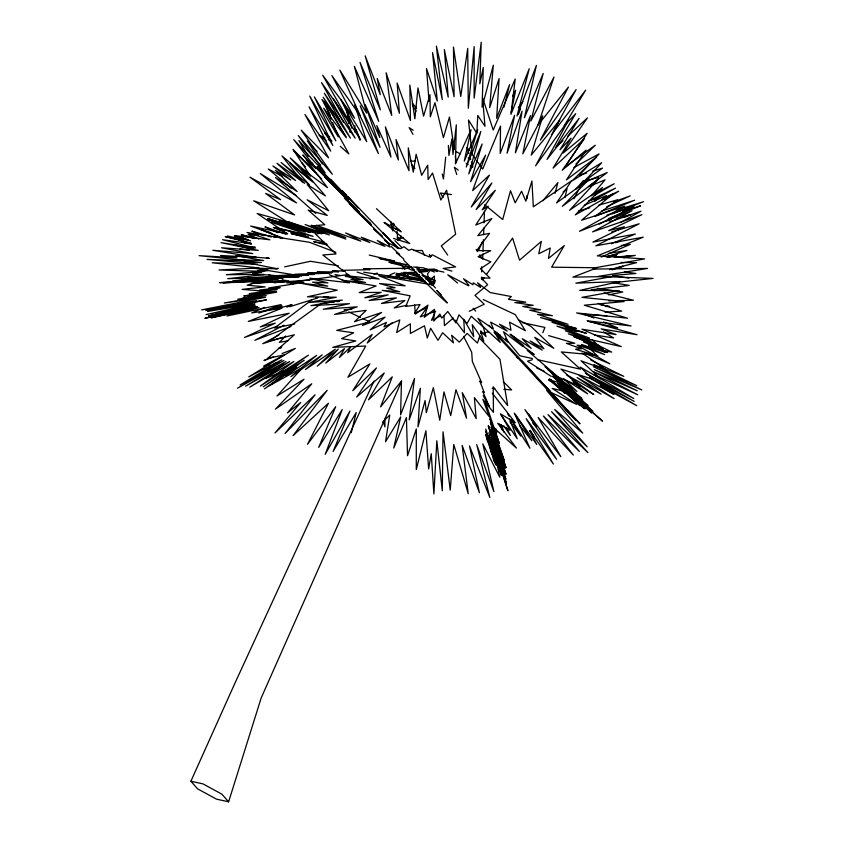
<?xml version="1.0" encoding="UTF-8"?>
<svg xmlns="http://www.w3.org/2000/svg" width="844" height="844" viewBox="0 0 844 844"><rect width="100%" height="100%" fill="white"/><g stroke="black" fill="none" stroke-linecap="round" stroke-linejoin="round"><path stroke-width="1.27" d="M482.873 253.949L482.684 259.14L479.782 254.825M482.968 251.364L483.401 239.696M483.601 234.516L483.834 228.028M484.034 222.848L484.467 211.179M484.561 208.595L484.656 205.999M393.399 223.249L392.639 230.887L391.036 221.93M445.706 157.206L443.438 178.991L442.267 174.043M511.147 112.452L515.684 90.203L512.667 96.026M564.952 197.443L567.052 188.676L563.075 192.063M351.283 432.677L356.21 412.526L333.106 451.477L349.943 411.049L325.214 454.315L342.221 409.551L318.684 447.415L335.69 406.692L307.511 444.324L328.411 403.284L293.058 435.641L327.177 390.329L285.103 433.478L315.065 394.802L274.986 432.983L300.696 402.493L287.54 412.843L311.774 383.767L275.408 409.192L304.03 379.199L276.98 395.994L302.679 367.499L269.331 385.74L297.71 365.125L266.029 378.302L283.795 364.038M405.88 273.509L405.078 276.748L401.522 273.213M504.016 106.988L509.586 84.674L496.652 118.276L499.11 78.566L489.668 107.737L493.307 65.178L482.093 107.114L483.264 67.552L479.803 83.82L481.228 42.2L474.138 98.147L474.17 46.62L468.325 108.285L467.703 48.393L460.761 96.49L453.471 47.085L454.093 96.743L444.355 49.532L448.217 97.165L436.369 46.093L442.245 99.476L432.55 52.634L437.266 101.09L426.526 68.586L429.026 101.343M555.025 193.381L557.884 182.62L542.808 200.84M374.019 381.034L234.769 683.545L190.892 781.238L197.644 788.876L216.507 799.152L228.618 801.8L261.186 697.946L401.67 381.14M399.803 239.39L400.963 235.824M479.846 336.028L477.419 343.075L467.165 333.359L459.326 342.137L451.603 335.247L453.45 342.886L442.625 332.736L437.994 340.332L430.64 328.253L427.296 338.011L424.49 325.816L410.395 333.464L410.374 323.822L396.627 332.547L399.803 319.918L384.031 326.871L386.468 322.44L370.136 329.856L385.075 317.165L362.498 325.436L381.625 312.48L354.48 321.733L366.169 310.381L334.572 314.443L357.223 306.826L323.273 309.242L349.437 303.661L310.919 305.591L342.337 300.137L308.598 302.521L336.292 297.257L307.416 296.793L337.283 290.209L299.958 283.099L327.746 286.179L312.565 282.139L327.968 282.898L309.716 278.182L349.479 282.856L329.36 274.722M480.658 333.675L481.46 331.333M518.258 114.605L520.526 108.781M542.819 332.747L544.907 327.451L522.141 322.566M404.076 272.834L403.632 273.92L396.058 275.334M478.569 250.573L482.114 242.08M435.103 312.343L431.463 320.256L433.732 319.19M573.983 198.741L583.362 180.553L575.893 189.235M553.2 131.464L576.114 89.58L540.329 140.136L568.423 87.08L537.997 125.007L554.012 77.004L530.834 121.051L543.198 73.439L524.419 117.749L536.415 65.41L517.003 116.029L529.23 68.765L510.968 114.33L515.209 79.009L493.234 130.029L482.557 97.672L485.005 126.294L477.788 115.491L476.807 133.289L468.483 120.017L471.996 153.893M430.419 269.827L427.56 273.952L428.91 280.862M482.589 279.786L484.129 277.644M486.439 274.437L512.603 238.092L519.535 260.184L541.352 241.395L538.767 253.759L550.256 248.009L548.452 258.454L564.267 245.604L551.617 267.189L597.204 267.759L572.897 277.138L612.712 276.431L575.851 283.151L619.507 281.59L579.712 290.399L619.095 290.631L581.938 297.352L624.075 301.582L584.27 305.212L627.472 318.188L576.6 312.934L631.038 325.974L587.097 320.783L637.041 334.72L601.097 328.865L616.067 334.572L581.959 329.223L621.279 346.62L583.837 338.075L611.7 352.096L577.064 345.228L609.811 363.806L584.628 353.161M518.322 107.642L522.921 101.639M551.343 134.861L585.694 90.118L564.203 125.809L575.671 113.687L555.436 147.732L562.959 140.705M592.878 184.984L598.702 178.031M591.496 195.808L605.085 179.814L588.437 186.661L607.237 172.503L582.676 183.127L601.698 162.723L572.179 180.795L596.465 157.142L566.461 179.867L586.074 150.116L562.231 170.235L584.481 138.574L553.115 168.061L571.071 138.131L560.005 149.757L579.132 118.318L547.039 159.421L568.571 120.101L535.613 165.846L559.825 119.985L531.182 155.127L542.776 115.776L522.837 153.819L530.486 115.586L515.399 152.817L522.056 111.165L507.054 153.228L514.597 115.29L500.228 153.344L500.503 126.104L482.736 169.053L476.754 160.803M285.726 335.954L279.332 342.347L287.888 340.818M382.511 422.2L389.759 415.037L385.529 441.707L400.678 416.925L393.758 448.048L406.418 417.537L407.557 455.686L416.303 428.91L416.282 469.633L425.893 430.735L428.636 468.947L431.252 453.724L433.9 493.898L436.823 440.737L442.288 490.754L443.037 431.833L450.221 490.079L453.798 444.524L468.23 493.666L462.143 445.368L479.413 492.769L469.475 445.906L489.805 497.401L476.723 444.63L493.909 491.683L482.8 443.87L499.764 477.176L492.063 439.819M594.756 201.473L598.501 197.834L588.606 200.956M601.856 200.07L606.53 195.523L584.175 205.292M575.914 164.052L595.273 145.242L565.469 166.679L587.139 133.31L563.159 153.028L587.435 117.886L567.664 136.317M429.818 280.06L434.386 276.051L434.428 283.806M431.579 284.987L435.251 281.769L430.324 283.552M453.376 317.966L444.419 325.626L443.997 315.645M392.165 322.819L367.214 343.002L372.193 334.446L347.644 352.708L350.629 346.926L339.436 357.476L344.489 348.614L325.773 363.089L338.286 349.121L317.291 366.117L335.321 349.194L305.412 369.577L322.25 354.828L290.863 376.656L316.679 355.377L286.021 375.728L296.624 367.446L264.499 388.852L304.22 360.24L263.286 386.784L308.377 355.187L260.353 386.056L293.923 361.485L249.761 387.164L289.65 361.559L245.593 386.172L286.042 361.517L237.502 388.177L283.869 360.504L240.129 384.927L281.822 359.818L248.769 376.888L295.326 348.414L282.054 353.541M312.291 299.514L274.448 328.052L294.714 323.948M594.767 216.497L617.618 199.775L598.649 205.219M604.272 199.986L618.684 191.229L603.228 198.414M594.229 195.534L614.2 183.77L594.376 193.719M594.936 199.606L615.508 188.149L590.863 199.817M620.509 222.521L640.986 211.179L609.294 222.067M573.814 167.566L599.061 153.914L579.29 175.288L586.622 173.031M278.847 335.068L262.737 343.708L282.561 337.336M284.069 325.14L254.856 340.28L290.937 326.522M281.833 346.757L278.457 348.488L280.968 347.992M599.156 224.188L634.013 206.411L606.973 215.125M286.886 307.195L292.013 304.589L276.399 308.883L282.023 305.897L258.886 313.008L281.147 304.589L226.93 315.994L259.055 307.575L211.295 317.819L257.525 306.868L204.902 318.293L255.321 306.087L208.394 316.004L254.972 304.969L206.084 314.612L254.804 303.661L207.55 311.457L266.514 299.852L205.883 310.476L256.597 300.601L201.61 309.885L265.533 297.267L224.377 303.007L266.229 295.6L237.628 299.261L276.695 292.151L243.768 295.949L276.61 291.243L249.286 293.649L277.201 289.376L259.657 290.009L280.176 287.656L268.708 287.973L303.851 282.297L286.907 282.94L348.73 274.479M403.537 267.284L405.848 266.134M469.285 311.299L484.203 304.241L474.982 295.379L487.642 284.702L481.228 277.929L490.037 278.109L480.447 268.73L490.86 261.84L478.031 256.724L490.744 250.721L476.638 250.584L489.509 233.355L477.788 235.645L491.883 218.543L475.731 225.042L488.17 206.147L482.177 209.871L495.322 190.259L476.121 209.618L491.883 182.979L471.29 206.98L489.414 175.109L472.661 190.607L485.595 155.127L470.604 181.692L482.146 144.029L468.736 173.948L480.837 131.421L466.257 167.038L477.704 129.617L464.284 161.12L471.036 129.712L455.465 163.905L456.298 124.849L452.985 154.452L451.92 138.849L448.945 155.486L448.354 145.463M436 318.125L440.536 315.994M606.699 206.748L630.183 195.882L614.158 201.737M271.061 357.297L263.961 360.536L273.614 356.801M397.039 277.127L403.748 274.1M601.202 257.072L630.373 244.296L621.332 245.53M264.615 307.438L251.744 312.913L281.917 308.229L248.284 321.448L289.249 313.229L260.247 326.913L275.228 323.168L244.517 337.442L277.602 326.122M623.927 217.509L631.175 214.503L616.289 218.396M389.97 274.838L394.844 272.834M596.592 215.853L634.688 200.207L601.487 211.127M611.372 243.705L635.332 234.031L592.931 242.091L624.317 226.783L608.682 230.634L641.883 214.692L592.541 231.889L632.04 210.726L579.448 231.298L624.76 206.158L581.569 220.252L612.755 193.962L575.281 214.893L602.542 187.505L569.584 210.262L597.879 179.55L562.347 206.316L589.365 179.107L556.555 202.908L571.641 180.743L533.324 206.812L531.92 181.027L525.854 201.199L521.571 191.229L515.178 202.824L510.493 190.776L502.697 219.524L484.699 204.702M370.094 278.837L373.755 277.37M608.345 218.649L640.607 205.778L622.292 211.791M397.397 239.823L403.464 237.438M612.227 213.912L643.487 201.705L616.447 210.198M435.631 311.204L420.27 316.859L427.117 307.522L414.689 313.324L420.038 304.526L405.732 306.435L410.173 295.843L382.142 290.378L399.761 291.75L386.668 288.12L395.055 287.73L379.526 283.542L405.152 285.831L378.703 275.724L433.605 285.019M626.322 256.892L630.057 255.595L622.397 256.945M606.182 256.966L626.986 250.446L608.809 253.305M289.798 306.678L317.112 298.164M612.058 269.806L623.146 266.345L619.232 266.862M592.731 171.142L602.51 168.114L583.858 181.439L598.333 177.377M616.31 282.592L620.076 281.442M262.041 280.662L247.134 285.177L265.132 286.865L242.08 289.376L268.856 291.507L242.945 298.227L260.796 297.668M264.531 279.913L268.255 278.784M270.745 278.035L278.203 275.777L252.504 273.815L267.949 270.47M532.364 359.723L527.479 361.19L551.29 376.424M611.784 231.868L639.182 223.787L595.853 245.826L643.234 237.185L597.341 255.869L644.647 258.908L593.817 268.012M578.414 211.032L589.798 207.761M405.742 268.656L411.809 266.999L414.267 270.702M605.127 221.307L611.33 219.683M609.526 269.595L636.608 262.642L621.226 262.484M368.512 322.239L336.703 330.363L353.668 332.8L341.588 338.655L355.788 340.965L332.8 347.348L365.747 346.061L347.928 377.215L369.915 363.88L352.803 390.677L376.456 367.921L356.674 397.039L384.231 372.995L368.49 399.824L392.27 376.857L380.581 406.903L401.459 381.098L400.594 414.826L414.52 378.502L409.182 419.879L420.365 388.282L417.991 426.916L425.081 400.531L426.336 412.632L433.331 387.66L439.735 420.249L443.976 391.933L450.707 415.596L455.95 389.749L466.553 418.265L462.269 392.639L476.195 418.613L474.37 397.64L489.562 417.126L482.852 399.296L493.445 412.336L493.212 386.858L507.677 405.584L499.964 359.291L479.297 338.001M373.755 273.994L377.395 273.097M481.302 333.58L488.581 331.819M269.827 364.619L263.528 366.127L284.396 354.796L267.411 358.51L294.377 334.773L270.207 340.702L321.437 303.46L334.34 301.962M273.614 363.711L278.657 362.498M275.671 268.803L278.246 268.244M284.671 266.852L310.413 261.281L338.328 265.786M246.585 303.798L253 302.416M406.966 305.222L394.243 307.954L404.92 300.559L381.425 303.502L396.437 297.869L369.113 300.464L388.177 294.841L364.808 297.742L381.235 292.372L359.164 292.583L376.118 285.958L342.168 280.356L365.6 282.529L350.83 279.206L363.036 279.554L345.407 275.682L379.167 279.037L357.054 272.053M623.748 257.779L635.268 255.384L614.537 257.156M608.724 294.904L622.788 291.971L597.436 288.342M608.661 256.428L616.415 255.015L607.532 256.565M396.416 274.089L402.799 273.045M402.06 268.814L405.795 268.329M615.17 242.65L617.755 242.333M336.925 301.667L339.499 301.361M264.024 274.669L227.743 278.678L272.011 277.507L235.708 280.852L261.862 280.366M246.575 303.935L249.117 303.661M351.948 308.988L344.152 309.727L346.473 310.835M418.761 271.335L437.023 269.626M260.321 271.61L226.329 274.722L264.014 274.406M315.677 297.805L318.23 297.573M323.347 297.099L328.464 296.624M396.701 274.922L407.599 272.538L416.809 272.201M309.579 279.944L274.279 282.656L288.806 281.147L251.238 283.5L286.179 280.387L222.89 282.856L272.517 280.008L219.704 282.666L278.562 278.784L232.912 280.725L283.13 278.045L244.359 279.079L299.325 276.758L247.408 278.425L294.282 276.494L248.474 277.803L308.176 275.26L278.087 275.587L314.2 274.395L294.461 274.437L328.822 273.213L307.564 273.034L331.998 272.707L316.975 272.137L338.687 271.726L332.251 270.85L345.449 270.977L341.577 270.354L369.957 269.658L363.627 268.846L407.789 268.255L411.956 270.164L414.446 270.017M410.448 161.288L415.427 160.972M254.983 246.87L247.324 247.366L249.887 247.904M605 312.153L621.669 311.098L598.174 303.376M416.947 269.858L434.533 269.036M267.959 270.038L257.673 270.65L261.366 272.011M575.903 349.047L581.516 348.815L566.345 343.35L574.806 343.255L548.632 335.617M419.436 272.106L427.307 271.388L418.582 271.61M390.677 224.24L394.433 224.135M608.819 300.897L633.39 300.242L603.956 292.952M592.688 269.088L647.559 268.434L598.259 276.368L653.108 278.414L613.029 282.698L629.234 285.42L591.169 289.777L594.999 290.726M605.749 306.467L609.632 306.477L600.643 304.895M413.454 250.425L422.338 250.562L424.395 255.31M260.353 271.293L219.039 269.985L258.971 267.959L212.224 262.769L257.483 264.246M250.32 261.091L207.012 259.403L252.303 263.37M248.79 257.019L220.569 255.479L237.006 257.81L199.11 255.648L250.383 260.923M252.641 257.23L256.492 257.441L212.815 250.278L252.778 253.59L221.497 247.777L258.264 250.394L221.065 242.639L255.574 248.052L222.573 239.717L251.164 243.652L227.384 235.993L250.615 240.867L234.801 235.613L269.932 239.802L247.06 232.49L309.389 242.26L335.828 252.324M584.016 314.422L606.815 315.814M492.168 388.356L494.753 388.567M503.836 389.295L511.612 389.928L503.256 381.604M269.046 258.317L235.94 255.563L263.655 260.585L237.85 259.804L261.418 262.589L244.159 262.189L277.803 268.856L253.021 268.075L301.445 276.009M411.081 266.757L403.664 266.092L390.065 262.727M413.56 266.978L423.456 267.854L434.576 272.063M258.443 235.465L248.242 234.463L258.823 239.042M268.645 236.468L271.188 236.721M273.741 236.974L282.666 237.85L250.626 226.034L287.466 233.946L257.114 213.458L287.255 221.877L253.696 200.788L294.619 214.946L265.681 193.424L280.641 199.69L250.003 177.208L296.497 202.94L260.353 173.611L296.149 195.47M404.909 272.274L419.004 274.638M419.405 274.975L413.212 274.152L420.449 276.885M421.884 275.302L424.363 275.629L434.945 280.208M240.044 249.022L249.17 250.278M451.551 194.574L440.378 193.012L443.068 197.507M326.575 243.589L313.725 241.764L327.609 245.087M388.841 262.167L407.441 264.879L380.095 258.77M387.934 275.967L404.234 278.33M624.613 271.821L635.933 273.488L612.438 275.439L628.875 278.161M363.722 272.211L421.641 280.788L395.973 274.173L423.139 279.237M594.355 334.994L613.641 337.948L603.449 331.892M266.546 257.81L269.057 258.222M335.005 274.585L340.185 275.471M345.375 276.357L353.161 277.676M251.438 244.106L244.064 242.787L246.596 243.452M581.727 353.161L597.911 356.041L575.998 349.458M379.104 258.253L394.528 261.113L369.282 255.067M256.544 237.945L241.268 234.801L253.875 238.377M243.083 240.424L225.221 236.605L251.343 243.378M190.892 781.238L203.003 783.897L221.867 794.172L228.618 801.8M587.93 321.269L617.787 327.883L603.481 321.944M532.395 358.531L519.767 355.735L505.64 338.539M537.449 359.649L580.408 369.155L561.323 351.937L596.624 355.155L589.175 347.992M443.997 272.158L432.824 269.647L437.203 271.568M424.912 280.82L411.281 277.75L426.188 282.476M428.625 281.664L433.584 282.772M243.452 237.966L234.558 235.93L248.452 239.791M233.946 244.633L253.886 249.275M396.131 276.589L404.983 278.847M324.128 242.07L291.106 233.609L308.598 237.238L290.927 232.364L305.37 235.318L275.017 227.469L313.113 236.341L271.546 222.331L305.549 232.026L267.78 219.514L310.159 232.48L267.78 218.596L315.445 232.955L279.206 220.79L321.87 233.851L287.994 221.761L329.329 234.938L305.138 224.515L345.871 239.074L311.352 225.19L345.734 237.628L316.468 225.337L360.821 241.152L345.618 232.944L369.894 242.597L361.211 237.175L384.927 246.342L377.268 240.445L390.065 247.092L387.913 242.819L400.299 248.695L404.044 246.712L408.739 250.373L411.724 249.159L429.005 256.798L432.444 254.867L455.591 266.873L443.132 268.476L451.92 271.114M557.262 382.058L548.758 379.779L563.212 391.067L552.208 388.388L576.61 404.381L546.754 390.529L582.729 433.099L554.698 409.488L587.202 446.792L551.565 411.693L587.93 452.658L548.02 414.615L579.343 451.424L543.452 416.05L573.308 455.053L538.124 417.485L560.849 456.667L524.936 409.593L556.576 459.263L526.16 418.666L553.4 464.063L529.979 431.01L536.742 444.461L514.334 413.075L529.905 448.206L511.316 419.521M559.688 382.701L562.115 383.355L559.952 381.973M271.641 236.795L251.818 231.129L263.961 235.719M403.559 272.338L422.169 278.119M427.127 279.67L429.607 280.44M429.912 283.658L432.402 284.449M393.536 238.388L409.794 243.557L384.147 222.573M270.987 232.733L261.239 229.526L281.791 238.314M284.333 231.161L273.372 227.426L287.751 233.588M286.01 234.21L264.963 226.867L277.855 232.68M578.71 345.238L604.684 354.607L581.4 344.426L604.895 352.264L588.468 345.017L607.669 352.528L583.373 341.883L603.407 348.846L573.667 336.619L599.018 345.755L568.36 333.781L589.893 340.037L565.322 330.743L589.545 338.064L556.913 326.153L576.906 331.597L565.269 327.525L586.517 333.38L552.029 322.334L576.346 328.506L540.582 317.544L568.086 324.307L537.47 314.295L552.377 315.709L529.705 310.159L540.772 309.801L522.763 306.488L533.239 305.306L514.829 302.542L525.78 302.163L508.362 299.282L511.348 296.55L490.237 292.562L477.546 282.772L480.595 286.897M395.14 228.851L399.94 230.612M422.707 275.988L435.04 280.503M268.751 274.743L276.136 277.465M282.286 279.744L293.364 283.827M425.281 278.699L433.742 281.896M594.134 364.882L623.79 376.329L590.768 359.998M397.091 237.175L399.455 238.124M583.215 313.535L593.944 317.988M599.166 349.163L605.148 351.674L603.27 349.954M536.795 368.068L543.979 371.107M557.167 376.667L579.933 386.278L560.943 369.06L593.279 379.452L580.229 367.119L600.675 378.777L580.957 360.757L607.036 370.411L582.835 353.562M416.999 267.253L419.31 268.297M593.754 374.419L637.705 394.77L593.606 371.676L637.262 390.793L594.345 369.661L641.83 389.928L593.438 366.729L636.766 385.676L594.134 364.998M324.887 137.92L319.137 135.23L326.111 140.621M328.337 139.534L331.787 141.148M483.253 299.536L515.262 314.633L525.369 330.711L509.576 322.144L510.989 330.257L499.458 324.202L507.212 331.07L490.628 322.123L493.476 329.107L477.894 318.325L483.506 327.24L471.247 316.257L467.027 323.505L458.978 314.77L455.918 322.978L447.795 311.478L441.739 318.114L439.882 314.052L433.784 321.131L434.449 309.305L424.353 317.291L427.961 305.138L415.259 314.116L414.668 304.747M348.804 311.942L360.462 317.481M362.793 318.589L369.788 321.912M495.776 332.926L500.408 335.311M518.343 319.76L530.844 326.301L553.812 348.308L534.727 337.326L543.884 348.709L530.148 340.965L542.217 350.123L522.225 338.676L531.192 348.34L509.998 334.235L522.731 346.42L503.52 331.787L508.088 342.326L493.94 330.574L500.249 342.39L483.232 326.723L485.986 336.545L480.637 330.943L483.802 341.377L472.25 324.623L473.706 336.64L463.746 319.201L464.495 332.81L454.853 319.95M455.749 151.509L460.265 153.882M468.167 158.028L470.424 159.221M282.255 176.333L268.255 169L291.433 188.455M585.293 373.101L633.833 398.568L593.68 374.536M468.589 285.831L447.763 274.806L457.575 283.046M589.692 377.838L634.171 401.406L586.358 373.945M384.294 222.405L401.28 231.889L376.477 208.69M589.671 377.901L636.745 405.669L600.158 385.708L613.904 394.412L579.089 375.496L614.105 398.642L577.106 377.553L601.139 394.159L566.44 374.778L593.733 394.538L572.158 380.475M559.794 382.237L561.977 383.566M565.258 385.56L568.529 387.544L559.91 379.083L576.916 391.426L563.602 378.713L587.688 393.842L573.688 382.648M480.341 287.287L473.252 282.835L472.967 284.787L463.588 278.794L468.979 285.494M413.18 130.229L409.129 127.623L413.011 134.365M548.632 379.768L550.837 381.203L549.001 379.462M466.067 163.177L468.114 164.591M470.171 166.015L472.229 167.439M516.391 357.023L518.501 358.521M402.915 273.867L411.155 279.754M458.281 170.14L454.367 167.239L456.773 174.508M510.652 334.414L515.811 338.275L515.441 339.045L523.607 345.565L523.586 346.473L534.178 354.448L527.205 350.355L562.695 380.961L545.055 366.591L575.893 393.093L548.146 369.788L581.854 398.674L552.103 373.839L582.74 400.235L554.751 376.73L588.057 405.774L557.599 379.874L592.889 411.397L552.662 376.308L602.51 421.145L558.981 383.187L591.834 413.001L561.619 386.225L585.114 407.705L557.293 383.134L585.198 408.802L559.224 385.275L583.911 408.274L562.368 388.873L580.081 405.711L550.868 379.8M343.571 271.124L322.83 254.983L336.017 253.97L315.508 234.01L324.613 232.733L311.13 225.96L324.834 224.747L308.155 210.103L327.272 215.431L307.163 199.796L328.759 210.789L307.227 184.53L325.415 195.913L302.025 168.811L327.461 187.632L306.404 160.149L315.983 168.357L293.775 139.65L325.235 172.904L298.28 135.567L332.346 174.244L301.224 130.155L328.527 157.86L304.958 114.489L330.732 151.139L309.083 106.829L332.789 145.379L309.759 96.079L335.849 140.874L314.369 96.87L338.244 136.897L332.599 122.549M345.65 272.739L359.133 283.236M431.59 256.544L429.607 254.909L430.345 257.272M310.086 179.645L281.959 155.897L302.701 182.272M308.788 174.149L290.252 157.976L312.596 181.966L289.798 163.029L309.632 185.079L281.168 162.523L304.652 183.359L277.001 163.272L295.537 180.51L272.897 165.962L290.726 180.057L275.408 170.361L297.13 191.514L275.429 177.514L315.846 213.416M447.109 302.869C431.643 289.766 418.645 274.374 404.012 260.532L403.569 258.823L396.342 252.504L399.645 254.593L391.194 246.448M324.94 132.761L329.719 136.992M340.237 146.297L348.846 153.914L323.674 108.18L346.346 137.846L323.21 97.239L350.418 138.142L324.296 93.188L355.166 138.194L333.158 98.526L360.546 139.735L340.818 99.476L366.739 141.676L354.754 105.099L378.428 153.619L360.177 105.743L380.011 147.31L365.135 104.445L379.821 137.561L376.825 125.556L390.962 157.089L385.392 126.853L398.357 160.022L396.036 139.524L409.013 170.773L408.274 147.816L413.286 172.134L416.145 154.22L421.652 175.309L427.729 165.213L428.119 179.508L432.539 173.052L440.863 200.06L446.592 190.259L455.665 234.189L441.296 245.91L447.679 255.067M491.493 425.661L516.433 448.069L497.728 423.308L510.082 430.271L500.566 413.929L515.294 422.686L492.252 393.135M549.317 379.188L564.952 393.346L549.813 378.967M591.95 339.636L600.443 347.38M389.316 244.633L384.611 240.118L389.031 243.599L373.776 229.019L382.184 236.236L353.362 208.004L371.402 225.01L349.152 203.267L370.748 223.85L344.299 197.96L359.08 211.781L324.539 176.586L348.488 200.334L316.12 167.661L344.299 195.713L315.624 166.848L344.742 195.133L317.492 166.722L340.48 190.048L330.289 179.297M488.855 325.225L492.221 328.801M394.918 240.624L401.944 247.651M441.37 295.105L436.738 290.431L447.236 302.743M315.15 172.271L293.322 150.074L299.272 156.973M330.415 179.371L358.088 207.919L342.39 190.923L346.04 194.721M398.801 248.674L392.682 242.333L398.03 248.115M321.564 178.96L293.047 149.388L310.518 176.174M494.668 331.502L568.244 411.049M347.865 196.62L397.165 247.862M521.909 360.958L532.226 371.761M397.102 247.492L382.775 232.501L397.197 247.841M435.525 288.015L416.24 267.485M494.12 332.42L571.683 415.86M530.739 370.6L550.056 391.004M314.422 167.249L302.827 154.958L310.276 164.126M546.511 388.124L576.125 420.417L552.598 395.013M559.667 402.841L575.629 420.048L557.705 400.636M549.433 391.985L566.651 410.627M324.645 133.204L331.703 140.864M532.817 423.118L536.309 426.906L528.513 413.539M317.049 151.477L307.353 140.906L322.345 163.947M473.083 308.25L475.689 311.119M412.231 103.2L416.63 108.053M496.409 332.293L498.16 334.245M339.309 118.846L321.965 99.465L330.394 115.491M320.625 165.16L298.839 140.505L308.282 156.256M302.099 162.85L305.444 166.764M519.809 425.619L531.847 440.737L515.283 414.499M411.64 164.443L414.9 168.536M399.982 263.201L404.803 269.31M529.526 430.683L534.336 436.97L530.254 430.324M509.85 421.778L520.811 436.148L510.936 419.405M469.275 150.506L467.027 147.415L468.853 153.513M470.762 152.564L475.256 158.746M348.857 121.304L321.553 82.638L343.497 122.232M503.741 425.809L510.398 435.567L506.389 427.349M500.777 414.393L517.224 438.732L509.544 418.708M476.153 249.434L477.609 251.586M507.74 414.003L509.175 416.208M345.882 136.506L324.592 102.208L331.186 118.951M312.333 163.008L315.709 168.631M348.973 121.251L322.714 75.264L354.564 118.149L331.914 75.622L360.156 115.681L339.879 70.147L366.602 113.096L354.364 66.338L378.692 121.304L360.019 62.414L380.38 109.899L365.188 55.852L380.264 94.707L377.226 78.492L391.732 115.364L386.13 72.753L399.412 113.254L397.134 83.05L410.437 120.513L409.825 84.991L414.879 118.772L417.991 87.924L423.572 116.166L429.976 94.718L430.292 116.894L434.945 102.694L443.427 137.699L449.462 117.042L454.325 149.504M483.158 395.593L489.436 406.892L482.757 391.521L484.266 392.481L479.708 380.992L481.639 382.596L472.345 361.475L471.701 352.286L463.599 336.397M412.315 104.582L416.008 111.26M408.327 266.398L409.382 268.434M494.447 428.172L496.747 432.645L496.05 428.942M406.745 272.707L410.047 279.68M499.627 424.237L502.317 430.05M429.343 254.635L430.218 257.093M356.105 129.417L359.892 140.157M485.226 401.702L499.31 443.248L489.9 418.687L504.1 460.212L490.448 422.306L506.083 467.755L491.219 426.98L505.197 468.135L491.44 429.912L506.052 474.296L491.619 433.046L505.894 479.308L488.254 425.724L506.516 483.717L491.335 437.371L507.93 490.754L488.813 432.75L501.347 475.351L488.75 435.504L497.485 465.825L485.754 429.047L495.85 464.886L485.859 431.168L493.983 461.32M501.399 424.564L503.805 432.096M383.45 422.074L384.959 426.906L384.885 419.162M491.736 454.019L485.849 434.481L487.684 441.876M469.591 155.95L470.688 159.611M471.416 162.048L472.883 166.922M351.79 128.225L346.673 109.298L348.709 123.393M418.054 267.337L418.635 269.7M489.414 426.937L490.469 432.096M526.878 195.608L527.3 198.161M455.296 155.992L456.277 162.481M349.268 127.233L350.017 132.36M396.722 273.139L397.26 278.351M396.986 231.224L397.883 240.266M481.576 266.788L481.66 271.905M481.755 277.022L481.797 279.575M354.839 125.83L354.849 132.086M611.605 256.365L607.817 257.072L611.605 256.365M616.88 254.635L607.912 256.27L616.88 254.635M579.86 423.72L537.375 378.101L579.86 423.72"/></g></svg>
